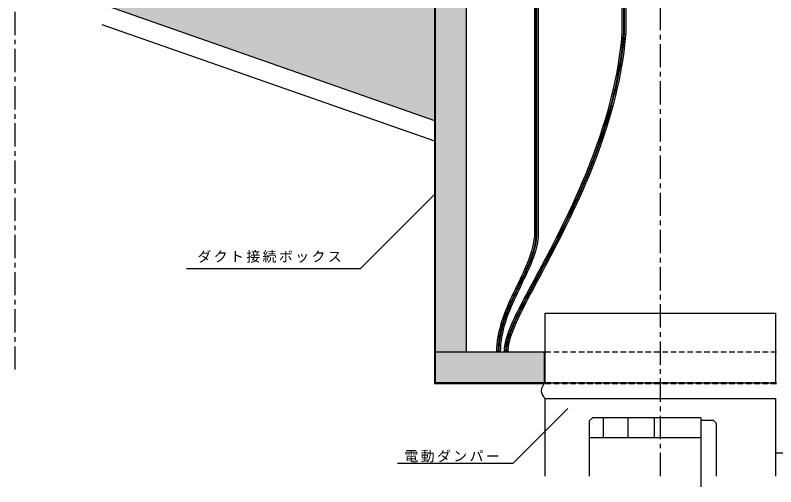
# Model space of a CAD drawing. Units: millimetres, scale not verified. Extents: x -1099 to 1151, y -388 to 361.
# Drawn here: x -1024.2 to -532.8, y -382 to -77.5 of the extents above; entities that cross this region are included whole.
import ezdxf

# ---------------------------------------------------------------- set-up
doc = ezdxf.new("R2010")
doc.units = ezdxf.units.MM
doc.header["$LTSCALE"] = 3
doc.linetypes.add('CHAIN1', pattern=[8, 5, -1, 1, -1])
doc.linetypes.add('DASHED1', pattern=[1.8, 1.2, -0.6])
doc.layers.add('0-0', color=4, linetype='Continuous')
doc.styles.add('ＭＳ ゴシック', font='')
doc.styles.get('ＭＳ ゴシック').set_extended_font_data('MS Gothic')

msp = doc.modelspace()

# ---------------------------------------------------------------- linework, layer by layer
at = {"layer": '0-0', "linetype": 'CHAIN1'}
for p, q in [((-1024.214, -306.318), (-1024.214, 331.938)), ((-607.279, -375.139), (-607.279, 86.593))]:
    msp.add_line(p, q, dxfattribs=at)
at = {"layer": '0-0', "color": 7}
for p, q in [((-753.279, 136.737), (-753.279, -315.463)), ((-752.779, 136.033), (-752.779, -314.963)), ((-732.779, 129.033), (-732.779, -294.963)), ((-964.214, -71.628), (-753.279, -145.455)), ((-968.343, -83.426), (-753.279, -158.699)), ((-681.779, -269.963), (-532.779, -269.963)), ((-681.779, -314.963), (-681.779, -269.963)), ((-681.779, -314.963), (-681.779, -269.963)), ((-681.779, -269.963), (-532.779, -269.963)), ((-532.779, -314.963), (-532.779, -269.963)), ((-532.779, -314.963), (-532.779, -269.963)), ((-682.279, -294.963), (-752.779, -294.963)), ((-682.279, -315.463), (-682.279, -294.963)), ((-682.279, -315.463), (-753.279, -315.463)), ((-682.279, -314.963), (-752.779, -314.963)), ((-681.779, -314.963), (-532.779, -314.963)), ((-681.779, -314.963), (-532.779, -314.963)), ((-681.779, -324.963), (-532.779, -324.963)), ((-681.779, -324.963), (-532.779, -324.963)), ((-681.779, -375.139), (-681.779, -324.963)), ((-681.779, -375.139), (-681.779, -324.963)), ((-532.779, -375.139), (-532.779, -324.963)), ((-532.779, -375.139), (-532.779, -324.963)), ((-651.279, -337.463), (-653.279, -339.463)), ((-581.279, -337.463), (-651.279, -337.463)), ((-644.279, -337.463), (-644.279, -350.463)), ((-628.279, -337.463), (-628.279, -350.463)), ((-611.279, -337.463), (-611.279, -350.463)), ((-581.279, -337.463), (-581.279, -375.139)), ((-581.279, -338.963), (-573.279, -338.963)), ((-573.279, -338.963), (-571.279, -340.963)), ((-653.279, -339.463), (-653.279, -375.139)), ((-581.279, -341.963), (-581.279, -381.963)), ((-571.279, -340.963), (-571.279, -375.139)), ((-581.279, -350.463), (-653.279, -350.463)), ((-532.779, -359.963), (-485.279, -359.963))]:
    msp.add_line(p, q, dxfattribs=at)
at = {"layer": '0-0'}
for p, q in [((-688.788, 84.991), (-688.788, -220.474)), ((-687.788, 84.991), (-687.788, -220.474)), ((-687.288, 84.991), (-687.288, -220.474)), ((-686.288, 84.991), (-686.288, -220.474)), ((-632.156, 65.171), (-632.156, -88.634)), ((-631.156, 65.171), (-631.156, -88.634)), ((-630.656, 65.171), (-630.656, -88.634)), ((-629.656, 65.171), (-629.656, -88.634)), ((-667.075, -331.339), (-702.721, -366.986)), ((-702.721, -366.986), (-777.211, -366.986))]:
    msp.add_line(p, q, dxfattribs=at)
at = {"layer": '0-0', "linetype": 'DASHED1'}
for p, q in [((-532.279, -294.963), (-682.279, -294.963)), ((-532.279, -314.963), (-682.279, -314.963)), ((-532.279, -315.463), (-682.279, -315.463))]:
    msp.add_line(p, q, dxfattribs=at)
at = {"layer": '0-0'}
for points in [[(-632.156, -88.634), (-632.503, -92.589), (-632.951, -96.782), (-633.504, -101.177), (-634.162, -105.744), (-634.929, -110.453), (-635.805, -115.279), (-636.79, -120.202), (-637.884, -125.199), (-639.084, -130.254), (-640.388, -135.35), (-641.793, -140.472), (-643.294, -145.606), (-644.886, -150.739), (-646.562, -155.859), (-648.317, -160.956), (-650.143, -166.019), (-652.032, -171.039), (-653.977, -176.006), (-655.969, -180.912), (-657.999, -185.748), (-660.06, -190.508), (-662.143, -195.184), (-664.238, -199.769), (-666.339, -204.259), (-668.436, -208.646), (-670.523, -212.926), (-672.592, -217.096), (-674.635, -221.15), (-676.646, -225.086), (-678.62, -228.902), (-680.551, -232.595), (-682.433, -236.164), (-684.261, -239.608), (-686.033, -242.928), (-687.744, -246.123), (-689.392, -249.195), (-690.973, -252.145), (-692.486, -254.975), (-693.929, -257.688)], [(-631.156, -88.634), (-631.503, -92.589), (-631.951, -96.782), (-632.504, -101.177), (-633.162, -105.744), (-633.929, -110.453), (-634.805, -115.279), (-635.79, -120.202), (-636.884, -125.199), (-638.084, -130.254), (-639.388, -135.35), (-640.793, -140.472), (-642.294, -145.606), (-643.886, -150.739), (-645.562, -155.859), (-647.317, -160.956), (-649.143, -166.019), (-651.032, -171.039), (-652.977, -176.006), (-654.969, -180.912), (-656.999, -185.748), (-659.06, -190.508), (-661.143, -195.184), (-663.238, -199.769), (-665.339, -204.259), (-667.436, -208.646), (-669.523, -212.926), (-671.592, -217.096), (-673.635, -221.15), (-675.646, -225.086), (-677.62, -228.902), (-679.551, -232.595), (-681.433, -236.164), (-683.261, -239.608), (-685.033, -242.928), (-686.744, -246.123), (-688.392, -249.195), (-689.973, -252.145), (-691.486, -254.975), (-692.929, -257.688)], [(-630.656, -88.634), (-631.003, -92.589), (-631.451, -96.782), (-632.004, -101.177), (-632.662, -105.744), (-633.429, -110.453), (-634.305, -115.279), (-635.29, -120.202), (-636.384, -125.199), (-637.584, -130.254), (-638.888, -135.35), (-640.293, -140.472), (-641.794, -145.606), (-643.386, -150.739), (-645.062, -155.859), (-646.817, -160.956), (-648.643, -166.019), (-650.532, -171.039), (-652.477, -176.006), (-654.469, -180.912), (-656.499, -185.748), (-658.56, -190.508), (-660.643, -195.184), (-662.738, -199.769), (-664.839, -204.259), (-666.936, -208.646), (-669.023, -212.926), (-671.092, -217.096), (-673.135, -221.15), (-675.146, -225.086), (-677.12, -228.902), (-679.051, -232.595), (-680.933, -236.164), (-682.761, -239.608), (-684.533, -242.928), (-686.244, -246.123), (-687.892, -249.195), (-689.473, -252.145), (-690.986, -254.975), (-692.429, -257.688)], [(-629.656, -88.634), (-630.003, -92.589), (-630.451, -96.782), (-631.004, -101.177), (-631.662, -105.744), (-632.429, -110.453), (-633.305, -115.279), (-634.29, -120.202), (-635.384, -125.199), (-636.584, -130.254), (-637.888, -135.35), (-639.293, -140.472), (-640.794, -145.606), (-642.386, -150.739), (-644.062, -155.859), (-645.817, -160.956), (-647.643, -166.019), (-649.532, -171.039), (-651.477, -176.006), (-653.469, -180.912), (-655.499, -185.748), (-657.56, -190.508), (-659.643, -195.184), (-661.738, -199.769), (-663.839, -204.259), (-665.936, -208.646), (-668.023, -212.926), (-670.092, -217.096), (-672.135, -221.15), (-674.146, -225.086), (-676.12, -228.902), (-678.051, -232.595), (-679.933, -236.164), (-681.761, -239.608), (-683.533, -242.928), (-685.244, -246.123), (-686.892, -249.195), (-688.473, -252.145), (-689.986, -254.975), (-691.429, -257.688)], [(-753.279, -193.178), (-801.405, -241.304), (-913.555, -241.304)], [(-688.788, -220.474), (-689.013, -222.385), (-689.309, -224.28), (-689.678, -226.169), (-690.119, -228.059), (-690.633, -229.956), (-691.217, -231.865), (-691.87, -233.792), (-692.589, -235.74), (-693.369, -237.712), (-694.207, -239.711), (-695.097, -241.739), (-696.034, -243.798), (-697.011, -245.887), (-698.023, -248.007), (-699.061, -250.158), (-700.119, -252.34), (-701.189, -254.551), (-702.263, -256.79), (-703.333, -259.056), (-704.391, -261.347), (-705.428, -263.661), (-706.435, -265.997), (-707.405, -268.351), (-708.328, -270.722), (-709.197, -273.108), (-710.003, -275.506), (-710.738, -277.916), (-711.394, -280.334), (-711.964, -282.76), (-712.44, -285.191), (-712.815, -287.628), (-713.084, -290.069), (-713.24, -292.514), (-713.279, -294.963)], [(-687.788, -220.474), (-688.013, -222.385), (-688.309, -224.28), (-688.678, -226.169), (-689.119, -228.059), (-689.633, -229.956), (-690.217, -231.865), (-690.87, -233.792), (-691.589, -235.74), (-692.369, -237.712), (-693.207, -239.711), (-694.097, -241.739), (-695.034, -243.798), (-696.011, -245.887), (-697.023, -248.007), (-698.061, -250.158), (-699.119, -252.34), (-700.189, -254.551), (-701.263, -256.79), (-702.333, -259.056), (-703.391, -261.347), (-704.428, -263.661), (-705.435, -265.997), (-706.405, -268.351), (-707.328, -270.722), (-708.197, -273.108), (-709.003, -275.506), (-709.738, -277.916), (-710.394, -280.334), (-710.964, -282.76), (-711.44, -285.191), (-711.815, -287.628), (-712.084, -290.069), (-712.24, -292.514), (-712.279, -294.963)], [(-687.288, -220.474), (-687.513, -222.385), (-687.809, -224.28), (-688.178, -226.169), (-688.619, -228.059), (-689.133, -229.956), (-689.717, -231.865), (-690.37, -233.792), (-691.089, -235.74), (-691.869, -237.712), (-692.707, -239.711), (-693.597, -241.739), (-694.534, -243.798), (-695.511, -245.887), (-696.523, -248.007), (-697.561, -250.158), (-698.619, -252.34), (-699.689, -254.551), (-700.763, -256.79), (-701.833, -259.056), (-702.891, -261.347), (-703.928, -263.661), (-704.935, -265.997), (-705.905, -268.351), (-706.828, -270.722), (-707.697, -273.108), (-708.503, -275.506), (-709.238, -277.916), (-709.894, -280.334), (-710.464, -282.76), (-710.94, -285.191), (-711.315, -287.628), (-711.584, -290.069), (-711.74, -292.514), (-711.779, -294.963)], [(-686.288, -220.474), (-686.513, -222.385), (-686.809, -224.28), (-687.178, -226.169), (-687.619, -228.059), (-688.133, -229.956), (-688.717, -231.865), (-689.37, -233.792), (-690.089, -235.74), (-690.869, -237.712), (-691.707, -239.711), (-692.597, -241.739), (-693.534, -243.798), (-694.511, -245.887), (-695.523, -248.007), (-696.561, -250.158), (-697.619, -252.34), (-698.689, -254.551), (-699.763, -256.79), (-700.833, -259.056), (-701.891, -261.347), (-702.928, -263.661), (-703.935, -265.997), (-704.905, -268.351), (-705.828, -270.722), (-706.697, -273.108), (-707.503, -275.506), (-708.238, -277.916), (-708.894, -280.334), (-709.464, -282.76), (-709.94, -285.191), (-710.315, -287.628), (-710.584, -290.069), (-710.74, -292.514), (-710.779, -294.963)], [(-693.929, -257.688), (-695.301, -260.287), (-696.6, -262.774), (-697.827, -265.153), (-698.981, -267.428), (-700.063, -269.602), (-701.071, -271.679), (-702.009, -273.663), (-702.875, -275.557), (-703.671, -277.364), (-704.398, -279.089), (-705.058, -280.733), (-705.651, -282.299), (-706.181, -283.789), (-706.647, -285.206), (-707.052, -286.55), (-707.398, -287.822), (-707.686, -289.024), (-707.92, -290.156), (-708.101, -291.218), (-708.231, -292.211), (-708.313, -293.137), (-708.351, -293.997), (-708.345, -294.794)], [(-692.929, -257.688), (-694.301, -260.287), (-695.6, -262.774), (-696.827, -265.153), (-697.981, -267.428), (-699.063, -269.602), (-700.071, -271.679), (-701.009, -273.663), (-701.875, -275.557), (-702.671, -277.364), (-703.398, -279.089), (-704.058, -280.733), (-704.651, -282.299), (-705.181, -283.789), (-705.647, -285.206), (-706.052, -286.55), (-706.398, -287.822), (-706.686, -289.024), (-706.92, -290.156), (-707.101, -291.218), (-707.231, -292.211), (-707.313, -293.137), (-707.351, -293.997), (-707.345, -294.794)], [(-692.429, -257.688), (-693.801, -260.287), (-695.1, -262.774), (-696.327, -265.153), (-697.481, -267.428), (-698.563, -269.602), (-699.571, -271.679), (-700.509, -273.663), (-701.375, -275.557), (-702.171, -277.364), (-702.898, -279.089), (-703.558, -280.733), (-704.151, -282.299), (-704.681, -283.789), (-705.147, -285.206), (-705.552, -286.55), (-705.898, -287.822), (-706.186, -289.024), (-706.42, -290.156), (-706.601, -291.218), (-706.731, -292.211), (-706.813, -293.137), (-706.851, -293.997), (-706.845, -294.794)], [(-691.429, -257.688), (-692.801, -260.287), (-694.1, -262.774), (-695.327, -265.153), (-696.481, -267.428), (-697.563, -269.602), (-698.571, -271.679), (-699.509, -273.663), (-700.375, -275.557), (-701.171, -277.364), (-701.898, -279.089), (-702.558, -280.733), (-703.151, -282.299), (-703.681, -283.789), (-704.147, -285.206), (-704.552, -286.55), (-704.898, -287.822), (-705.186, -289.024), (-705.42, -290.156), (-705.601, -291.218), (-705.731, -292.211), (-705.813, -293.137), (-705.851, -293.997), (-705.845, -294.794)]]:
    msp.add_lwpolyline(points, dxfattribs=at)
at = {"layer": '0-0', "color": 7}
msp.add_arc((-678.029, -319.963), 6.25, 126.8699, 233.1301, dxfattribs=at)
msp.add_arc((-678.029, -319.963), 6.25, 126.8699, 233.1301, dxfattribs=at)
at = {"layer": '0-0', "color": 9}
msp.add_solid([(-964.214, 150.863), (-964.214, -71.628), (-753.279, 77.036), (-753.279, -145.455)], dxfattribs=at)
at = {"layer": '0-0', "color": 51}
for points in [[(-752.779, -314.963), (-732.779, 129.033), (-752.779, 136.033)], [(-752.779, -314.963), (-732.779, -294.963), (-732.779, 129.033)], [(-752.779, -314.963), (-682.279, -314.963), (-682.279, -294.963)], [(-752.779, -314.963), (-682.279, -294.963), (-732.779, -294.963)]]:
    msp.add_solid(points, dxfattribs=at)

# ---------------------------------------------------------------- texts
at = {"layer": '0-0', "color": 7, "char_height": 6.598, "attachment_point": 7, "style": 'ＭＳ ゴシック'}
for s, insert in [('\\T1.17;ダクト接続ボックス', (-906.492, -237.346)), ('\\T1.17;電動ダンパー', (-772.786, -366.249))]:
    msp.add_mtext(s, dxfattribs=dict(at, insert=insert))

doc.saveas('drawing.dxf')
